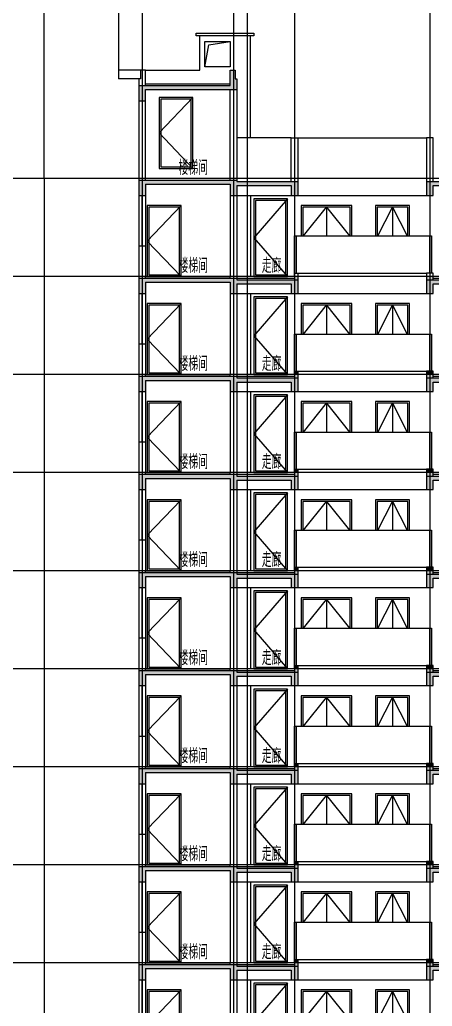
# Model space of a CAD drawing. Extents: x -59851 to 653804, y -249523 to 437614.
# Drawn here: x 540178 to 552371, y 393604 to 422784 of the extents above; entities that cross this region are included whole.
import ezdxf

# ---------------------------------------------------------------- set-up
doc = ezdxf.new("R2010")
doc.units = 0
doc.header["$LTSCALE"] = 1000
doc.header["$MEASUREMENT"] = 0
for name, color, linetype in [('A-注释', 8, 'Continuous'), ('A-洞口', 105, 'Continuous'), ('A-看线', 105, 'Continuous'), ('DOTE', 16, 'Continuous'), ('ELE-6', 8, 'Continuous'), ('PUB_HATCH', 8, 'Continuous'), ('PUB_TEXT', 7, 'Continuous'), ('WALL', 2, 'Continuous'), ('WINDOW', 4, 'Continuous'), ('剖面构造层', 7, 'Continuous'), ('栏杆', 142, 'Continuous')]:
    doc.layers.add(name, color=color, linetype=linetype)
doc.styles.get("Standard").update_dxf_attribs({"font": 'gbenor.shx', "width": 0.7, "bigfont": 'gbcbig.shx'})

# ---------------------------------------------------------------- blocks, each defined once
blk = doc.blocks.new('jfdskajkj')
for p, q in [((349765, 362647), (350465, 362647)), ((349765, 362582), (350465, 362582)), ((349765, 362517), (350465, 362517)), ((349765, 362492), (350465, 362492)), ((349775, 362492), (349775, 361587)), ((349795, 362492), (349795, 361587)), ((349885, 362492), (349885, 361587)), ((349905, 362492), (349905, 361587)), ((349995, 362492), (349995, 361587)), ((350015, 362492), (350015, 361587)), ((350105, 362492), (350105, 361587)), ((350125, 362492), (350125, 361587)), ((350215, 362492), (350215, 361587)), ((350235, 362492), (350235, 361587)), ((350325, 362492), (350325, 361587)), ((350345, 362492), (350345, 361587)), ((350435, 362492), (350435, 361587)), ((350455, 362492), (350455, 361587)), ((349765, 361587), (350465, 361587)), ((349765, 361562), (350465, 361562))]:
    blk.add_line(p, q)
blk = doc.blocks.new('sssection0407')
at = {"layer": 'PUB_HATCH'}
h = blk.add_hatch(color=256, dxfattribs=at)
h.dxf.hatch_style = 1
h.paths.add_polyline_path([(347646, 363897), (347046, 363897), (347046, 364207), (346946, 364207), (346946, 363797), (347546, 363797), (347546, 363697), (347646, 363697), (347696, 363697), (347696, 363777), (347646, 363777)])
h.paths.add_polyline_path([(346946, 364207), (341246, 364207), (341246, 364187), (340346, 364187), (340346, 363897), (339746, 363897), (339746, 364297), (339646, 364297), (339646, 363797), (339746, 363797), (340446, 363797), (340446, 364067), (341246, 364067), (341246, 363797), (341446, 363797), (341446, 364087), (346846, 364087), (346846, 363797), (346946, 363797)])
h.paths.add_polyline_path([(339646, 364297), (339546, 364297), (339546, 364197), (338146, 364197), (338146, 363797), (338246, 363797), (338246, 364077), (339546, 364077), (339546, 363797), (339646, 363797)])
h.paths.add_polyline_path([(338146, 364197), (338046, 364197), (338046, 363797), (338146, 363797)])
h.paths.add_polyline_path([(332346, 364247), (329646, 364247), (329646, 363797), (329746, 363797), (329746, 364127), (332246, 364127), (332246, 363797), (332346, 363797)])
h.paths.add_polyline_path([(329646, 364247), (329546, 364247), (329546, 363797), (329646, 363797)])
h.paths.add_polyline_path([(334146, 364197), (332746, 364197), (332746, 364077), (334046, 364077), (334046, 363797), (334146, 363797)])
h.paths.add_polyline_path([(332746, 364197), (332446, 364197), (332446, 364247), (332346, 364247), (332346, 363797), (332446, 363797), (332446, 364077), (332746, 364077)])
h.paths.add_polyline_path([(334246, 364197), (334146, 364197), (334146, 363797), (334246, 363797)])
h = blk.add_hatch(color=256, dxfattribs=at)
h.dxf.hatch_style = 1
h.paths.add_polyline_path([(334246, 364297), (334146, 364297), (334146, 364197), (334246, 364197)])
h.paths.add_polyline_path([(338146, 364297), (338046, 364297), (338046, 364197), (338146, 364197)])
h.paths.add_polyline_path([(338246, 364297), (338146, 364297), (338146, 364197), (338246, 364197)])
h = blk.add_hatch(color=256, dxfattribs=at)
h.dxf.hatch_style = 1
h.paths.add_polyline_path([(346946, 364297), (346846, 364297), (346846, 364207), (346946, 364207)])
h.paths.add_polyline_path([(347046, 364297), (346946, 364297), (346946, 364207), (347046, 364207)])
h = blk.add_hatch(color=256, dxfattribs=at)
h.dxf.hatch_style = 1
h.paths.add_polyline_path([(346946, 361897), (346846, 361897), (346846, 361397), (346946, 361397)])
h.paths.add_polyline_path([(347646, 361917), (347656, 361917), (347656, 361997), (347546, 361997), (347546, 361897), (346946, 361897), (346946, 361397), (347046, 361397), (347046, 361797), (347646, 361797)])
h.paths.add_polyline_path([(347676, 361997), (347656, 361997), (347656, 361917), (347676, 361917)])
h.paths.add_polyline_path([(347696, 361997), (347676, 361997), (347676, 361917), (347696, 361917)])
h = blk.add_hatch(color=256, dxfattribs=at)
h.dxf.hatch_style = 1
h.paths.add_polyline_path([(334246, 361497), (334146, 361497), (334146, 361397), (334246, 361397)])
h = blk.add_hatch(color=256, dxfattribs=at)
h.dxf.hatch_style = 1
h.paths.add_polyline_path([(338146, 361497), (338046, 361497), (338046, 361397), (338146, 361397)])
h.paths.add_polyline_path([(338246, 361497), (338146, 361497), (338146, 361397), (338246, 361397)])
at = {"layer": 'A-注释'}
blk.add_lwpolyline([(330796, 363497), (329796, 362447), (330796, 361397)], dxfattribs=at)
at = {"layer": 'A-看线'}
for points in [[(326746, 364297), (326746, 361397)], [(348346, 364297), (348346, 361497)], [(348746, 364297), (348746, 361397)], [(332446, 363797), (334046, 363797)], [(332846, 363797), (332846, 361397)], [(334246, 363797), (338046, 363797)], [(346846, 363797), (346846, 361897)], [(348346, 363697), (347769, 363511), (347646, 362647)], [(347696, 363697), (348346, 363697)], [(330796, 361397), (330796, 363497), (329796, 363497), (329796, 361397), (330796, 361397)], [(334196, 362597), (338146, 362597)], [(334246, 361497), (338046, 361497)], [(347646, 361417), (348396, 361417), (348396, 361497), (347646, 361497)], [(348346, 361417), (348346, 361397)]]:
    blk.add_lwpolyline(points, dxfattribs=at)
blk.add_lwpolyline([(330746, 361447), (330746, 363447), (329846, 363447), (329846, 361447)], close=True, dxfattribs=at)
at = {"layer": 'ELE-6'}
for points in [[(333946, 361397), (333946, 363697), (332946, 363697), (332946, 361397)], [(333896, 361447), (333896, 363647), (332996, 363647), (332996, 361447)], [(339446, 361397), (339446, 363697), (338446, 363697), (338446, 361397)], [(339396, 361447), (339396, 363647), (338496, 363647), (338496, 361447)]]:
    blk.add_lwpolyline(points, close=True, dxfattribs=at)
for points in [[(333946, 363697), (332946, 362547), (333946, 361397)], [(338446, 363697), (339446, 362547), (338446, 361397)], [(335846, 362597), (335846, 363497), (334346, 363497), (334346, 362597)], [(335796, 362597), (335796, 363447), (334396, 363447), (334396, 362597)], [(334416, 362597), (335096, 363447), (335776, 362597)], [(335096, 363447), (335096, 362597)], [(335096, 363447), (335096, 362597)], [(337546, 362597), (337546, 363497), (336546, 363497), (336546, 362597)], [(337496, 362597), (337496, 363447), (336596, 363447), (336596, 362597)], [(336616, 362597), (337046, 363447), (337476, 362597)], [(337046, 363447), (337046, 362597)]]:
    blk.add_lwpolyline(points, dxfattribs=at)
at = {"layer": 'WALL'}
for p, q in [((329746, 364247), (329746, 364297)), ((332246, 364247), (332246, 364297)), ((332446, 364077), (334046, 364077)), ((347546, 363697), (347646, 363697)), ((347546, 361997), (347646, 361997))]:
    blk.add_line(p, q, dxfattribs=at)
for points in [[(329546, 364297), (329546, 363797)], [(329546, 364247), (332446, 364247)], [(332446, 364297), (332446, 364197)], [(332446, 364197), (334246, 364197)], [(334146, 364297), (334146, 364197)], [(334246, 364297), (334246, 363797)], [(338046, 364297), (338046, 363797), (338246, 363797), (338246, 364077), (339546, 364077)], [(338046, 364197), (339546, 364197)], [(338246, 364197), (338246, 364297)], [(339546, 364297), (339546, 364197)], [(339746, 364297), (339546, 364297)], [(339746, 364297), (339746, 363897)], [(341246, 364187), (340346, 364187), (340346, 363897), (339746, 363897)], [(341246, 364297), (341246, 364187)], [(341246, 364207), (347046, 364207)], [(341346, 364297), (341346, 364207)], [(343246, 364297), (343246, 364207)], [(343346, 364297), (343346, 364207)], [(346846, 364297), (346846, 364207)], [(347046, 363897), (347046, 364297)], [(347546, 364297), (347546, 363897)], [(347646, 364297), (347646, 363777), (347696, 363777), (347696, 363697), (347546, 363697), (347546, 363797)], [(329746, 364127), (329746, 363797)], [(329746, 364127), (332246, 364127)], [(332246, 364127), (332246, 361397)], [(332446, 364077), (332446, 361397)], [(334046, 364077), (334046, 363797), (334246, 363797)], [(339546, 364077), (339546, 363797)], [(341246, 364067), (340446, 364067), (340446, 363797), (339746, 363797)], [(341446, 364087), (341446, 363797), (341246, 363797), (341246, 364067)], [(341246, 364067), (341246, 361397)], [(341446, 364087), (346846, 364087)], [(343246, 364087), (343246, 361397)], [(343346, 364087), (343346, 361397)], [(346846, 364087), (346846, 363797), (347546, 363797)], [(347046, 363897), (347646, 363897)], [(329546, 363797), (329746, 363797)], [(332246, 363797), (332446, 363797)], [(339546, 363797), (339746, 363797)], [(341346, 363797), (341346, 361397)], [(339546, 362897), (339546, 361397)], [(339546, 362897), (339746, 362897)], [(339746, 362897), (339746, 361397)], [(329546, 362297), (329546, 361397)], [(329746, 362297), (329546, 362297)], [(329746, 362297), (329746, 361397)], [(347546, 361897), (346846, 361897), (346846, 361397)], [(347546, 361897), (347546, 361997), (347696, 361997), (347696, 361917), (347646, 361917), (347646, 361397)], [(347646, 361797), (347046, 361797), (347046, 361397)], [(347546, 361797), (347546, 361397)], [(334146, 361397), (334146, 361497), (334246, 361497), (334246, 361397)], [(338246, 361397), (338246, 361497), (338046, 361497), (338046, 361397)]]:
    blk.add_lwpolyline(points, dxfattribs=at)
at = {"layer": 'WINDOW'}
for points in [[(329546, 363797), (329546, 362297)], [(329646, 362297), (329646, 363797)], [(329746, 363797), (329746, 362297)], [(339546, 363797), (339546, 362897)], [(339646, 363797), (339646, 362897)], [(339746, 362897), (339746, 363797)], [(347546, 363697), (347546, 361997)], [(347596, 363697), (347596, 361997)], [(347646, 363697), (347646, 361997)]]:
    blk.add_lwpolyline(points, dxfattribs=at)
at = {"layer": '剖面构造层'}
for points in [[(329746, 364297), (332246, 364297)], [(332446, 364247), (334146, 364247)], [(338246, 364247), (339546, 364247)], [(339746, 364267), (341246, 364267)], [(341346, 364297), (343246, 364297)], [(343346, 364297), (346846, 364297)]]:
    blk.add_lwpolyline(points, dxfattribs=at)
at = {"layer": '栏杆'}
for points in [[(334146, 361497), (334146, 362597), (334196, 362597), (334196, 361497)], [(338146, 361497), (338146, 362597), (338196, 362597), (338196, 361497)]]:
    blk.add_lwpolyline(points, dxfattribs=at)
at = {"layer": 'A-看线'}
blk.add_blockref('jfdskajkj', (-2120, 0), dxfattribs=at)
at = {"layer": 'PUB_TEXT', "width": 0.7}
for s, height, p in [('飘窗', 434, (346971, 362082)), ('楼梯间', 434, (330722, 361502)), ('走廊', 434, (333182, 361502)), ('走廊', 434, (338679, 361502)), ('卫生间', 434, (340185, 361502)), ('衣帽间', 434, (341953, 361502)), ('卧室', 434, (344540, 361502)), ('1', 450, (344982, 361502))]:
    blk.add_text(s, height=height, dxfattribs=at).set_placement(p)

msp = doc.modelspace()

# ---------------------------------------------------------------- hatches: boundary and pattern name
at = {"layer": 'PUB_HATCH'}
h = msp.add_hatch(color=256, dxfattribs=at)
h.dxf.hatch_style = 1
h.paths.add_polyline_path([(553796.5, 417997.8), (552296.5, 417997.8), (552296.5, 417587.8), (552396.5, 417587.8), (552396.5, 417877.8), (553696.5, 417877.8), (553696.5, 417587.8), (553796.5, 417587.8)])
h.paths.add_polyline_path([(552296.5, 417997.8), (552196.5, 417997.8), (552196.5, 417587.8), (552296.5, 417587.8)])
h.paths.add_polyline_path([(561096.5, 417997.8), (555396.5, 417997.8), (553796.5, 417997.8), (553796.5, 417587.8), (553896.5, 417587.8), (553896.5, 417877.8), (555396.5, 417877.8), (555396.5, 417587.8), (555596.5, 417587.8), (555596.5, 417877.8), (560996.5, 417877.8), (560996.5, 417587.8), (561096.5, 417587.8)])
h.paths.add_polyline_path([(561846.5, 417887.8), (561196.5, 417887.8), (561196.5, 417807.8), (561846.5, 417807.8)], flags=17)
h.paths.add_polyline_path([(561796.5, 417687.8), (561196.5, 417687.8), (561196.5, 417997.8), (561096.5, 417997.8), (561096.5, 417587.8), (561696.5, 417587.8), (561696.5, 417487.8), (561846.5, 417487.8), (561846.5, 417567.8), (561796.5, 417567.8)])
h.paths.add_polyline_path([(562696.5, 418687.8), (562596.5, 418687.8), (562596.5, 418087.8), (562696.5, 418087.8)])
h.paths.add_polyline_path([(562796.5, 418687.8), (562696.5, 418687.8), (562696.5, 418087.8), (562796.5, 418087.8)])
h.paths.add_polyline_path([(562796.5, 418087.8), (562696.5, 418087.8), (562696.5, 417487.8), (562796.5, 417487.8)])
h.paths.add_polyline_path([(562696.5, 418087.8), (562596.5, 418087.8), (562596.5, 417487.8), (562696.5, 417487.8)])
h.paths.add_polyline_path([(562696.5, 421587.8), (562496.5, 421587.8), (562496.5, 420187.8), (562696.5, 420187.8)])
h.paths.add_polyline_path([(562896.5, 420987.8), (562696.5, 420987.8), (562696.5, 420187.8), (562796.5, 420187.8), (562796.5, 420387.8), (562896.5, 420387.8)])
h.paths.add_polyline_path([(562696.5, 415787.8), (562496.5, 415787.8), (562496.5, 415287.8), (562546.5, 415287.8), (562546.5, 415207.8), (562496.5, 415207.8), (562496.5, 415187.8), (562696.5, 415187.8), (562696.5, 415287.8)])
h.paths.add_polyline_path([(562946.5, 415487.8), (562996.5, 415487.8), (562996.5, 415787.8), (562696.5, 415787.8), (562696.5, 415287.8), (562946.5, 415287.8)])
h.paths.add_polyline_path([(562696.5, 415187.8), (562496.5, 415187.8), (562496.5, 414587.8), (562696.5, 414587.8)])
h.paths.add_polyline_path([(562896.5, 414687.8), (562696.5, 414687.8), (562696.5, 414587.8), (562896.5, 414587.8)])
h = msp.add_hatch(color=256, dxfattribs=at)
h.dxf.hatch_style = 1
h.paths.add_polyline_path([(546496.5, 421287.8), (546396.5, 421287.8), (546396.5, 420837.8), (543796.5, 420837.8), (543796.5, 420387.8), (543896.5, 420387.8), (543896.5, 420717.8), (546496.5, 420717.8)])
h.paths.add_polyline_path([(546596.5, 421037.8), (546546.5, 421037.8), (546546.5, 421287.8), (546496.5, 421287.8), (546496.5, 420717.8), (546596.5, 420717.8)])
h.paths.add_polyline_path([(543796.5, 420837.8), (543696.5, 420837.8), (543696.5, 420387.8), (543796.5, 420387.8)])
h = msp.add_hatch(color=256, dxfattribs=at)
h.dxf.hatch_style = 1
h.paths.add_polyline_path([(543796.5, 418037.8), (543696.5, 418037.8), (543696.5, 417587.8), (543796.5, 417587.8)])
h.paths.add_polyline_path([(546496.5, 418037.8), (543796.5, 418037.8), (543796.5, 417587.8), (543896.5, 417587.8), (543896.5, 417917.8), (546396.5, 417917.8), (546396.5, 417587.8), (546496.5, 417587.8)])
h.paths.add_polyline_path([(546896.5, 417997.8), (546596.5, 417997.8), (546596.5, 418037.8), (546496.5, 418037.8), (546496.5, 417587.8), (546596.5, 417587.8), (546596.5, 417877.8), (546896.5, 417877.8)])
h.paths.add_polyline_path([(548296.5, 417997.8), (546896.5, 417997.8), (546896.5, 417877.8), (548196.5, 417877.8), (548196.5, 417587.8), (548296.5, 417587.8)])
h.paths.add_polyline_path([(548396.5, 417997.8), (548296.5, 417997.8), (548296.5, 417587.8), (548396.5, 417587.8)])

# ---------------------------------------------------------------- linework, layer by layer
at = {"layer": 'A-注释'}
for points in [[(545296.5, 420487.8), (544296.5, 419437.8), (545296.5, 418387.8)], [(544946.5, 417287.8), (543946.5, 416237.8), (544946.5, 415187.8)]]:
    msp.add_lwpolyline(points, dxfattribs=at)
at = {"layer": 'A-洞口'}
msp.add_lwpolyline([(545646.5, 421387.8), (545768.5, 422038.3), (546396.5, 422137.8)], dxfattribs=at)
at = {"layer": 'A-看线'}
for points in [[(540896.5, 418087.8), (540896.5, 423037.8), (543096.5, 423037.8), (543096.5, 421037.8)], [(545496.5, 421287.8), (545496.5, 422307.8)], [(546996.5, 419287.8), (546996.5, 422307.8)], [(543746.5, 421287.8), (543096.5, 421287.8)], [(543896.5, 421287.8), (545496.5, 421287.8)], [(543696.5, 421037.8), (543096.5, 421037.8)], [(545296.5, 418387.8), (545296.5, 420487.8), (544296.5, 420487.8), (544296.5, 418387.8), (545296.5, 418387.8)], [(548196.5, 419287.8), (546596.5, 419287.8)], [(548396.5, 419287.8), (552196.5, 419287.8)], [(540896.5, 418087.8), (540896.5, 415187.8)], [(546596.5, 417587.8), (548196.5, 417587.8)], [(546996.5, 417587.8), (546996.5, 415187.8)], [(548396.5, 417587.8), (552196.5, 417587.8)], [(544946.5, 415187.8), (544946.5, 417287.8), (543946.5, 417287.8), (543946.5, 415187.8), (544946.5, 415187.8)], [(548346.5, 416387.8), (552296.5, 416387.8)], [(548396.5, 415287.8), (552196.5, 415287.8)]]:
    msp.add_lwpolyline(points, dxfattribs=at)
for points in [[(547096.5, 422307.8), (545396.5, 422307.8), (545396.5, 422387.8), (547096.5, 422387.8)], [(545646.5, 421387.8), (545646.5, 422137.8), (546396.5, 422137.8), (546396.5, 421387.8)], [(545246.5, 418437.8), (545246.5, 420437.8), (544346.5, 420437.8), (544346.5, 418437.8)], [(544896.5, 415237.8), (544896.5, 417237.8), (543996.5, 417237.8), (543996.5, 415237.8)]]:
    msp.add_lwpolyline(points, close=True, dxfattribs=at)
at = {"layer": 'DOTE'}
for p, q in [((543796.5, 423848.2), (543796.5, 358707.4)), ((546496.5, 423848.2), (546496.5, 358707.4)), ((546896.5, 423848.2), (546896.5, 358707.4)), ((548296.5, 423848.2), (548296.5, 358707.4)), ((552296.5, 423848.2), (552296.5, 358707.4)), ((571627.5, 418087.8), (534248, 418087.8)), ((571627.5, 415187.8), (534248, 415187.8)), ((571627.5, 412287.8), (534248, 412287.8)), ((571627.5, 409387.8), (534248, 409387.8)), ((571627.5, 406487.8), (534248, 406487.8)), ((571627.5, 403587.8), (534248, 403587.8)), ((571627.5, 400687.8), (534248, 400687.8)), ((571627.5, 397787.8), (534248, 397787.8)), ((571627.5, 394887.8), (534248, 394887.8))]:
    msp.add_line(p, q, dxfattribs=at)
at = {"layer": 'ELE-6'}
for points in [[(548096.5, 415187.8), (548096.5, 417487.8), (547096.5, 417487.8), (547096.5, 415187.8)], [(548046.5, 415237.8), (548046.5, 417437.8), (547146.5, 417437.8), (547146.5, 415237.8)]]:
    msp.add_lwpolyline(points, close=True, dxfattribs=at)
for points in [[(548096.5, 417487.8), (547096.5, 416337.8), (548096.5, 415187.8)], [(549996.5, 416387.8), (549996.5, 417287.8), (548496.5, 417287.8), (548496.5, 416387.8)], [(551696.5, 416387.8), (551696.5, 417287.8), (550696.5, 417287.8), (550696.5, 416387.8)], [(549946.5, 416387.8), (549946.5, 417237.8), (548546.5, 417237.8), (548546.5, 416387.8)], [(548566.5, 416387.8), (549246.5, 417237.8), (549926.5, 416387.8)], [(549246.5, 417237.8), (549246.5, 416387.8)], [(549246.5, 417237.8), (549246.5, 416387.8)], [(551646.5, 416387.8), (551646.5, 417237.8), (550746.5, 417237.8), (550746.5, 416387.8)], [(550766.5, 416387.8), (551196.5, 417237.8), (551626.5, 416387.8)], [(551196.5, 417237.8), (551196.5, 416387.8)]]:
    msp.add_lwpolyline(points, dxfattribs=at)
at = {"layer": 'WALL'}
msp.add_line((546596.5, 417877.8), (548196.5, 417877.8), dxfattribs=at)
for points in [[(543896.5, 420837.8), (543896.5, 421287.8), (543746.5, 421287.8), (543746.5, 421037.8), (543696.5, 421037.8), (543696.5, 417587.8)], [(546396.5, 420837.8), (546396.5, 421287.8), (546546.5, 421287.8), (546546.5, 421037.8), (546596.5, 421037.8), (546596.5, 417997.8)], [(543696.5, 420837.8), (546396.5, 420837.8)], [(543896.5, 418037.8), (543896.5, 420717.8)], [(543896.5, 420717.8), (546596.5, 420717.8)], [(546396.5, 418037.8), (546396.5, 420717.8)], [(543696.5, 420387.8), (543896.5, 420387.8)], [(548196.5, 417997.8), (548196.5, 419287.8), (548396.5, 419287.8), (548396.5, 417587.8)], [(552396.5, 417997.8), (552396.5, 419287.8), (552196.5, 419287.8), (552196.5, 417587.8), (552396.5, 417587.8), (552396.5, 417877.8), (553696.5, 417877.8)], [(543696.5, 418037.8), (546596.5, 418037.8)], [(543896.5, 417917.8), (543896.5, 417587.8)], [(543896.5, 417917.8), (546396.5, 417917.8)], [(546396.5, 417917.8), (546396.5, 415187.8)], [(546596.5, 417997.8), (548396.5, 417997.8)], [(546596.5, 417877.8), (546596.5, 415187.8)], [(548196.5, 417877.8), (548196.5, 417587.8), (548396.5, 417587.8)], [(552196.5, 417997.8), (555396.5, 417997.8)], [(543696.5, 417587.8), (543896.5, 417587.8)], [(546396.5, 417587.8), (546596.5, 417587.8)], [(543696.5, 416087.8), (543696.5, 415187.8)], [(543896.5, 416087.8), (543696.5, 416087.8)], [(543896.5, 416087.8), (543896.5, 415187.8)], [(548296.5, 415187.8), (548296.5, 415287.8), (548396.5, 415287.8), (548396.5, 415187.8)], [(552396.5, 415187.8), (552396.5, 415287.8), (552196.5, 415287.8), (552196.5, 415187.8)]]:
    msp.add_lwpolyline(points, dxfattribs=at)
at = {"layer": 'WINDOW'}
for points in [[(543696.5, 417587.8), (543696.5, 416087.8)], [(543796.5, 416087.8), (543796.5, 417587.8)], [(543896.5, 417587.8), (543896.5, 416087.8)]]:
    msp.add_lwpolyline(points, dxfattribs=at)
at = {"layer": '剖面构造层'}
for points in [[(543896.5, 420887.8), (546396.5, 420887.8)], [(546396.5, 418087.8), (543896.5, 418087.8)], [(548196.5, 418087.8), (546596.5, 418087.8)]]:
    msp.add_lwpolyline(points, dxfattribs=at)
at = {"layer": '栏杆'}
for points in [[(548296.5, 415287.8), (548296.5, 416387.8), (548346.5, 416387.8), (548346.5, 415287.8)], [(552296.5, 415287.8), (552296.5, 416387.8), (552346.5, 416387.8), (552346.5, 415287.8)]]:
    msp.add_lwpolyline(points, dxfattribs=at)

# ---------------------------------------------------------------- block references
for p in [(214150.9, 50890.8), (214150.9, 47990.8), (214150.9, 45090.8), (214150.9, 42190.8), (214150.9, 39290.8), (214150.9, 36390.8), (214150.9, 33490.8), (214150.9, 30590.8)]:
    msp.add_blockref('sssection0407', p)

# ---------------------------------------------------------------- texts
at = {"layer": 'PUB_TEXT', "width": 0.7}
for s, p in [('楼梯间', (544873.1, 418192.6)), ('楼梯间', (544873.1, 415292.6)), ('走廊', (547332.6, 415292.6))]:
    msp.add_text(s, height=434.04, dxfattribs=at).set_placement(p)

doc.saveas('drawing.dxf')
